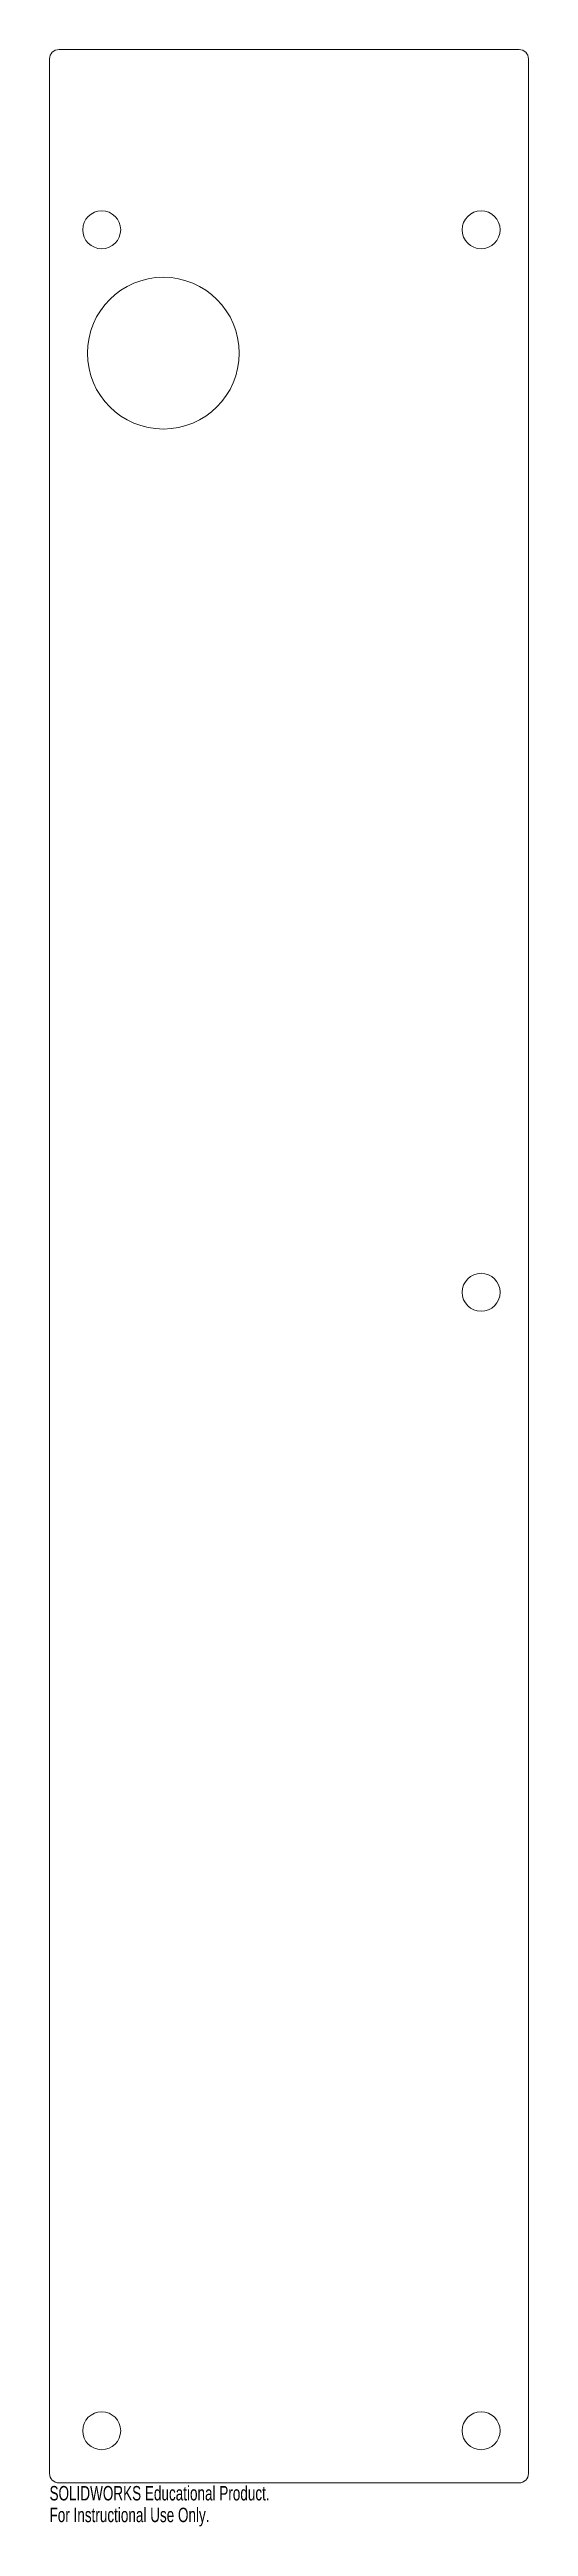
# Model space of a CAD drawing. Header units: inches. Extents: x 0 to 6.3, y -0.6 to 32.1.
import ezdxf

# ---------------------------------------------------------------- set-up
doc = ezdxf.new("R2010")
doc.units = ezdxf.units.IN
doc.header["$MEASUREMENT"] = 0
doc.styles.add('SLDTEXTSTYLE0', font='TXT', dxfattribs={"width": 0.7})

msp = doc.modelspace()

# ---------------------------------------------------------------- linework, layer by layer
at = {"color": 7, "linetype": 'Continuous', "lineweight": 15}
for p, q in [((6.188, 32.062), (0.125, 32.062)), ((0, 31.938), (0, 0.125)), ((6.312, 0.125), (6.312, 31.938)), ((0.125, 0), (6.188, 0))]:
    msp.add_line(p, q, dxfattribs=at)
for centre, radius in [((0.688, 29.688), 0.25), ((5.688, 29.688), 0.25), ((1.5, 28.062), 1), ((5.688, 15.688), 0.25), ((0.688, 0.688), 0.25), ((5.688, 0.688), 0.25)]:
    msp.add_circle(centre, radius, dxfattribs=at)
for centre, start, end in [((0.125, 31.938), 90, 180), ((6.188, 31.938), 0, 90), ((0.125, 0.125), 180, 270), ((6.188, 0.125), 270, 0)]:
    msp.add_arc(centre, 0.125, start, end, dxfattribs=at)

# ---------------------------------------------------------------- texts
at = {"color": 7, "linetype": 'Continuous', "char_height": 0.1903, "attachment_point": 1, "style": 'SLDTEXTSTYLE0'}
for s, insert in [('SOLIDWORKS Educational Product.', (0, -0.04)), ('For Instructional Use Only.', (0, -0.326))]:
    msp.add_mtext(s, dxfattribs=dict(at, insert=insert))

doc.saveas('drawing.dxf')
